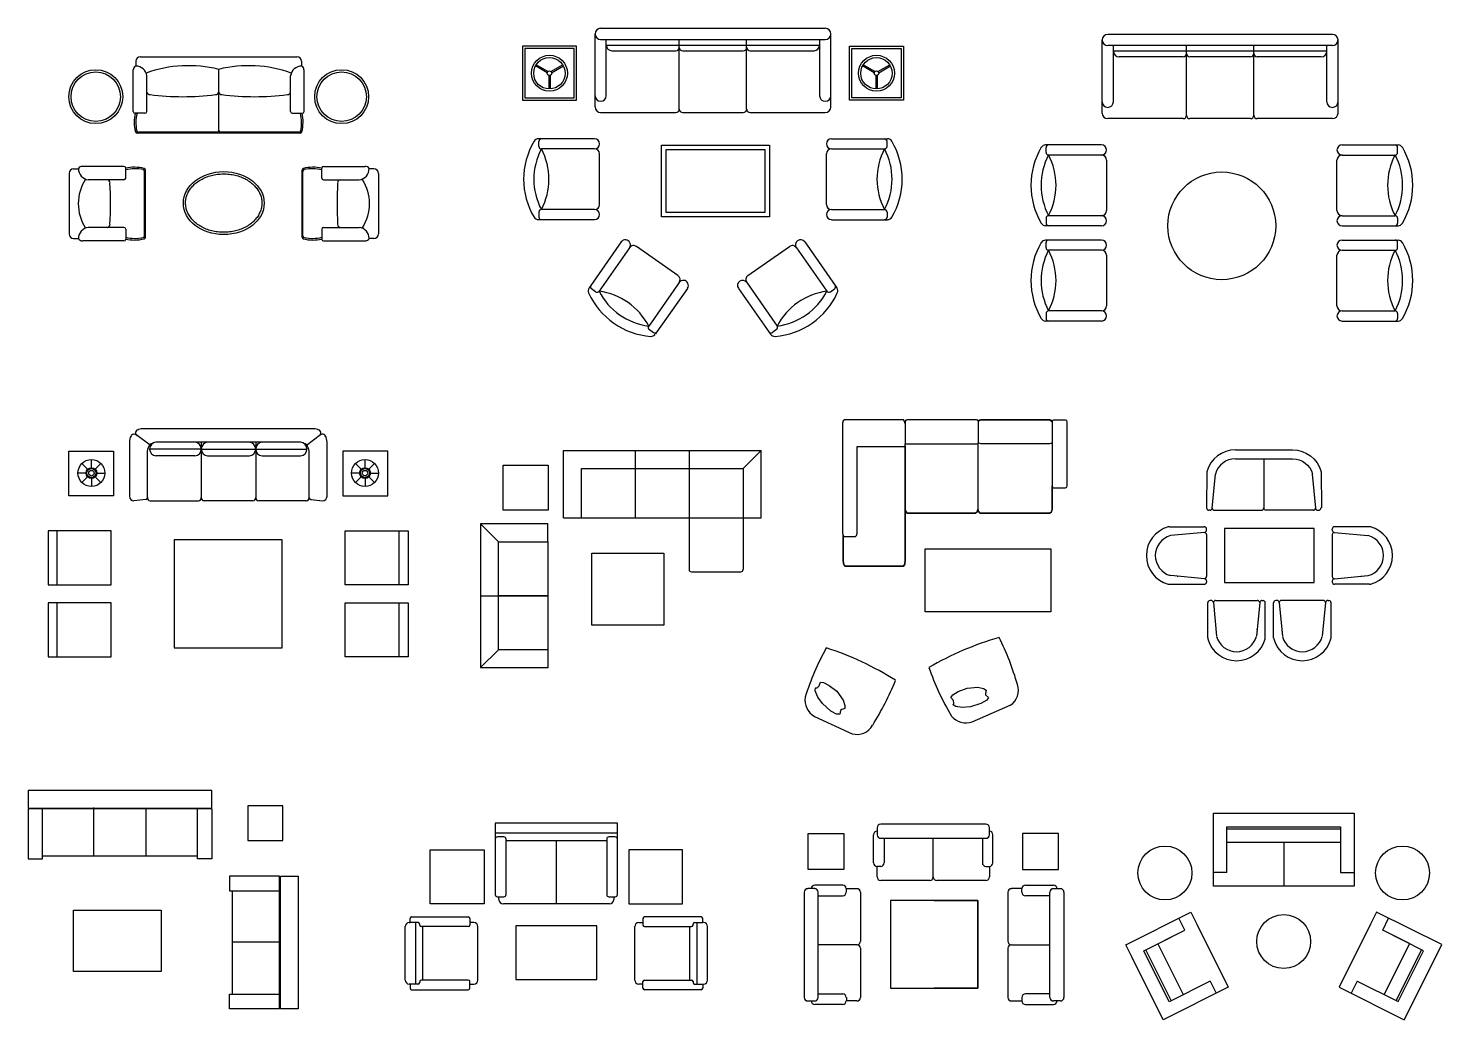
# Model space of a CAD drawing. Header units: inches. Extents: x 1459 to 26163, y -1346 to 19278.
# Drawn here: x 10430 to 26163, y 8246 to 19278 of the extents above; entities that cross this region are included whole.
import ezdxf

# ---------------------------------------------------------------- set-up
doc = ezdxf.new("R2010")
doc.units = ezdxf.units.IN
doc.header["$MEASUREMENT"] = 0
doc.layers.add('freecads.com', color=7, linetype='Continuous')

msp = doc.modelspace()

# ---------------------------------------------------------------- linework, layer by layer
at = {"layer": 'freecads.com'}
for p, q in [((16739, 18528), (16739, 19216)), ((16801, 19278), (19301, 19278)), ((19364, 18528), (19364, 19216)), ((24946, 19210), (22446, 19210)), ((15931, 19078), (15931, 18478)), ((16531, 19078), (15931, 19078)), ((15956, 19053), (15956, 18503)), ((16506, 19053), (15956, 19053)), ((16506, 18503), (16506, 19053)), ((16531, 18478), (16531, 19078)), ((16801, 19153), (19301, 19153)), ((16864, 18528), (16864, 19153)), ((16864, 19091), (19239, 19091)), ((17676, 18378), (17676, 19153)), ((18426, 18378), (18426, 19153)), ((19239, 18528), (19239, 19153)), ((19571, 18478), (19571, 19078)), ((19571, 19078), (20171, 19078)), ((19596, 18503), (19596, 19053)), ((19596, 19053), (20146, 19053)), ((20146, 19053), (20146, 18503)), ((20171, 19078), (20171, 18478)), ((22384, 18460), (22384, 19148)), ((24946, 19085), (22446, 19085)), ((22509, 18460), (22509, 19085)), ((23321, 18310), (23321, 19085)), ((24071, 18310), (24071, 19085)), ((24884, 18460), (24884, 19085)), ((25009, 18460), (25009, 19148)), ((11627, 18912), (11627, 18858)), ((11677, 18962), (13421, 18962)), ((13471, 18912), (13471, 18858)), ((16926, 19028), (17639, 19028)), ((17714, 19028), (18389, 19028)), ((18464, 19028), (19176, 19028)), ((24884, 19023), (22509, 19023)), ((23284, 18960), (22571, 18960)), ((24034, 18960), (23359, 18960)), ((24821, 18960), (24109, 18960)), ((11599, 18785), (11599, 18814)), ((11599, 18352), (11599, 18785)), ((11749, 18352), (11749, 18748)), ((12549, 18821), (12549, 18137)), ((13349, 18352), (13349, 18748)), ((13499, 18785), (13499, 18814)), ((13499, 18352), (13499, 18785)), ((16206, 18783), (16076, 18859)), ((16214, 18796), (16083, 18872)), ((16223, 18754), (16223, 18603)), ((16238, 18754), (16238, 18603)), ((16248, 18796), (16378, 18872)), ((16255, 18783), (16386, 18859)), ((19847, 18783), (19716, 18859)), ((19854, 18796), (19724, 18872)), ((19864, 18754), (19864, 18603)), ((19879, 18754), (19879, 18603)), ((19888, 18796), (20019, 18872)), ((19896, 18783), (20027, 18859)), ((15931, 18478), (16531, 18478)), ((15956, 18503), (16506, 18503)), ((16739, 18403), (16739, 18528)), ((19364, 18403), (19364, 18528)), ((20171, 18478), (19571, 18478)), ((20146, 18503), (19596, 18503)), ((22384, 18335), (22384, 18460)), ((25009, 18335), (25009, 18460)), ((11729, 18332), (11619, 18332)), ((13369, 18332), (13479, 18332)), ((16801, 18341), (17639, 18341)), ((17714, 18341), (18389, 18341)), ((18464, 18341), (19301, 18341)), ((23284, 18273), (22446, 18273)), ((24034, 18273), (23359, 18273)), ((24946, 18273), (24109, 18273)), ((13456, 18112), (11642, 18112)), ((12530, 18122), (11656, 18122)), ((13443, 18122), (12569, 18122)), ((16141, 18048), (16108, 18048)), ((16113, 17964), (16113, 18020)), ((16732, 18048), (16141, 18048)), ((17480, 17179), (17480, 17979)), ((17480, 17979), (18680, 17979)), ((18680, 17979), (18680, 17179)), ((19370, 18048), (19961, 18048)), ((19961, 18048), (19994, 18048)), ((19989, 17964), (19989, 18020)), ((21787, 17981), (21754, 17981)), ((21759, 17896), (21759, 17953)), ((22377, 17981), (21787, 17981)), ((25053, 17981), (25644, 17981)), ((25644, 17981), (25677, 17981)), ((25672, 17896), (25672, 17953)), ((16732, 17936), (16141, 17936)), ((16788, 17317), (16788, 17880)), ((17530, 17229), (17530, 17929)), ((17530, 17929), (18630, 17929)), ((18630, 17929), (18630, 17229)), ((19314, 17317), (19314, 17880)), ((19370, 17936), (19961, 17936)), ((22377, 17868), (21787, 17868)), ((22434, 17249), (22434, 17812)), ((24997, 17249), (24997, 17812)), ((25053, 17868), (25644, 17868)), ((10884, 17664), (10884, 16990)), ((10934, 17714), (10988, 17714)), ((11062, 17742), (11032, 17742)), ((11494, 17742), (11062, 17742)), ((11514, 17612), (11514, 17722)), ((11724, 16969), (11724, 17685)), ((11734, 16955), (11734, 17699)), ((13477, 16955), (13477, 17699)), ((13487, 16969), (13487, 17685)), ((13697, 17612), (13697, 17722)), ((13717, 17742), (14150, 17742)), ((14150, 17742), (14179, 17742)), ((14277, 17714), (14223, 17714)), ((14327, 17664), (14327, 16990)), ((11494, 17592), (11098, 17592)), ((13717, 17592), (14113, 17592)), ((16113, 17233), (16113, 17177)), ((16732, 17261), (16141, 17261)), ((18680, 17179), (17480, 17179)), ((18630, 17229), (17530, 17229)), ((19370, 17261), (19961, 17261)), ((19989, 17233), (19989, 17177)), ((21759, 17165), (21759, 17109)), ((22377, 17193), (21787, 17193)), ((25053, 17193), (25644, 17193)), ((25672, 17165), (25672, 17109)), ((11494, 17062), (11098, 17062)), ((11514, 17042), (11514, 16932)), ((13697, 17042), (13697, 16932)), ((13717, 17062), (14113, 17062)), ((16141, 17148), (16108, 17148)), ((16732, 17148), (16141, 17148)), ((19370, 17148), (19961, 17148)), ((19961, 17148), (19994, 17148)), ((21787, 17081), (21754, 17081)), ((22377, 17081), (21787, 17081)), ((25053, 17081), (25644, 17081)), ((25644, 17081), (25677, 17081)), ((10934, 16940), (10988, 16940)), ((11062, 16912), (11032, 16912)), ((11494, 16912), (11062, 16912)), ((13717, 16912), (14150, 16912)), ((14150, 16912), (14179, 16912)), ((14277, 16940), (14223, 16940)), ((17030, 16901), (16691, 16417)), ((17122, 16836), (16783, 16352)), ((17661, 16527), (17200, 16850)), ((18441, 16527), (18902, 16850)), ((18980, 16836), (19319, 16352)), ((19072, 16901), (19411, 16417)), ((21787, 16921), (21754, 16921)), ((21759, 16836), (21759, 16893)), ((22377, 16921), (21787, 16921)), ((25053, 16921), (25644, 16921)), ((25644, 16921), (25677, 16921)), ((25672, 16836), (25672, 16893)), ((22377, 16808), (21787, 16808)), ((22434, 16189), (22434, 16752)), ((24997, 16189), (24997, 16752)), ((25053, 16808), (25644, 16808)), ((16691, 16417), (16672, 16390)), ((16744, 16345), (16698, 16378)), ((17675, 16449), (17336, 15965)), ((17767, 16384), (17428, 15900)), ((18335, 16384), (18674, 15900)), ((18427, 16449), (18766, 15965)), ((19358, 16345), (19404, 16378)), ((19411, 16417), (19430, 16390)), ((21759, 16105), (21759, 16049)), ((22377, 16133), (21787, 16133)), ((25053, 16133), (25644, 16133)), ((25672, 16105), (25672, 16049)), ((17343, 15926), (17389, 15894)), ((17428, 15900), (17410, 15874)), ((18674, 15900), (18693, 15874)), ((18759, 15926), (18713, 15894)), ((21787, 16021), (21754, 16021)), ((22377, 16021), (21787, 16021)), ((25053, 16021), (25644, 16021)), ((25644, 16021), (25677, 16021)), ((13605, 14821), (11705, 14821)), ((19499, 14909), (19494, 14883)), ((19499, 14909), (19494, 14883)), ((19494, 14883), (19494, 13660)), ((19494, 14883), (19494, 13660)), ((19510, 14920), (19499, 14909)), ((19510, 14919), (19499, 14909)), ((20172, 14920), (19510, 14919)), ((20172, 14920), (19510, 14920)), ((20185, 14897), (20172, 14920)), ((20185, 14897), (20172, 14920)), ((20191, 14875), (20185, 14897)), ((20191, 14886), (20185, 14897)), ((20199, 14916), (20191, 14908)), ((20199, 14916), (20191, 14908)), ((20198, 14915), (20191, 14908)), ((20191, 14908), (20191, 14875)), ((20191, 14908), (20191, 14654)), ((20191, 14908), (20191, 14875)), ((20191, 14875), (20191, 14886)), ((20214, 14920), (20198, 14915)), ((20214, 14920), (20199, 14916)), ((20214, 14920), (20199, 14916)), ((20985, 14920), (20214, 14920)), ((20985, 14920), (20214, 14920)), ((20985, 14920), (20214, 14920)), ((21001, 14916), (20985, 14920)), ((21001, 14915), (20985, 14920)), ((21001, 14915), (20985, 14920)), ((21008, 14908), (21001, 14916)), ((21008, 14908), (21001, 14915)), ((21008, 14908), (21001, 14915)), ((21008, 14908), (21031, 14920)), ((21016, 14916), (21008, 14908)), ((21008, 14667), (21008, 14908)), ((21008, 14667), (21008, 14908)), ((21031, 14920), (21016, 14916)), ((21800, 14920), (21031, 14920)), ((21031, 14920), (21800, 14920)), ((21816, 14916), (21800, 14920)), ((21800, 14920), (21825, 14898)), ((21823, 14908), (21816, 14916)), ((21825, 14898), (21823, 14908)), ((21830, 14913), (21825, 14898)), ((21830, 14913), (21825, 14898)), ((21825, 14898), (21825, 14877)), ((21825, 14898), (21825, 13929)), ((21825, 14877), (21825, 14667)), ((21842, 14919), (21830, 14913)), ((21842, 14919), (21830, 14913)), ((21977, 14919), (21842, 14919)), ((21977, 14919), (21842, 14919)), ((21989, 14913), (21977, 14919)), ((21989, 14913), (21977, 14919)), ((21994, 14898), (21989, 14913)), ((21994, 14898), (21989, 14913)), ((21994, 14187), (21994, 14898)), ((21994, 14187), (21994, 14898)), ((11555, 14671), (11555, 14071)), ((11785, 14641), (11627, 14757)), ((13455, 14671), (11855, 14671)), ((12355, 14671), (12355, 14051)), ((12355, 14671), (12355, 14051)), ((12961, 14671), (12961, 14051)), ((13526, 14641), (13684, 14757)), ((13755, 14071), (13755, 14671)), ((20186, 14624), (20191, 14633)), ((20191, 14654), (20988, 14654)), ((20191, 14633), (20191, 14654)), ((20191, 14654), (20988, 14654)), ((20191, 13929), (20191, 14633)), ((20191, 14633), (20191, 13363)), ((20988, 14654), (21001, 14659)), ((20988, 14654), (21001, 14659)), ((21001, 14659), (20998, 13929)), ((21001, 14659), (21008, 14667)), ((21001, 14659), (21008, 14667)), ((21008, 14667), (21001, 14659)), ((21015, 14660), (21008, 14667)), ((21031, 14655), (21015, 14660)), ((21800, 14655), (21031, 14655)), ((21816, 14659), (21800, 14655)), ((21825, 14667), (21816, 14659)), ((10880, 14574), (11380, 14574)), ((10880, 14074), (10880, 14574)), ((11133, 14379), (11133, 14479)), ((11380, 14574), (11380, 14074)), ((11755, 14571), (11755, 14056)), ((12355, 14596), (11780, 14596)), ((12285, 14521), (11850, 14521)), ((12355, 14596), (12961, 14596)), ((12425, 14521), (12891, 14521)), ((12962, 14596), (13531, 14596)), ((13032, 14521), (13461, 14521)), ((13555, 14051), (13555, 14571)), ((14431, 14574), (13931, 14574)), ((13931, 14574), (13931, 14074)), ((14178, 14379), (14178, 14479)), ((14431, 14074), (14431, 14574)), ((16386, 13831), (16386, 14581)), ((16386, 14581), (18586, 14581)), ((16386, 13831), (16386, 14581)), ((16386, 14581), (18586, 14581)), ((17186, 14581), (17186, 13831)), ((17186, 14581), (17186, 13831)), ((17786, 14581), (17786, 13256)), ((17786, 14581), (17786, 13256)), ((18386, 14381), (18586, 14581)), ((18386, 14381), (18586, 14581)), ((18586, 13831), (18586, 14581)), ((18586, 13831), (18586, 14581)), ((19655, 13660), (19655, 14624)), ((19655, 14624), (20186, 14624)), ((23866, 14586), (24503, 14586)), ((23866, 14486), (24503, 14486)), ((24183, 14486), (24183, 13941)), ((11083, 14329), (10983, 14329)), ((11098, 14364), (11027, 14435)), ((11168, 14364), (11239, 14435)), ((11183, 14329), (11283, 14329)), ((14128, 14329), (14028, 14329)), ((14142, 14364), (14072, 14435)), ((14213, 14364), (14284, 14435)), ((14228, 14329), (14328, 14329)), ((15716, 13916), (15716, 14416)), ((15716, 14416), (16216, 14416)), ((15716, 13916), (15716, 14416)), ((15716, 14416), (16216, 14416)), ((16216, 14416), (16216, 13916)), ((16216, 14416), (16216, 13916)), ((16586, 13831), (16586, 14381)), ((16586, 14381), (18386, 14381)), ((16586, 13831), (16586, 14381)), ((16586, 14381), (18386, 14381)), ((18386, 14381), (18386, 13256)), ((18386, 14381), (18386, 13256)), ((23548, 14343), (23546, 13941)), ((24821, 14343), (24823, 13941)), ((11098, 14294), (11027, 14223)), ((11133, 14279), (11133, 14179)), ((11168, 14294), (11239, 14223)), ((14142, 14294), (14072, 14223)), ((14178, 14279), (14178, 14179)), ((14213, 14294), (14284, 14223)), ((21825, 13929), (21825, 14187)), ((21825, 14187), (21830, 14172)), ((21825, 13929), (21825, 14187)), ((21825, 14187), (21830, 14172)), ((21830, 14172), (21842, 14166)), ((21830, 14172), (21842, 14166)), ((21842, 14166), (21977, 14166)), ((21842, 14166), (21977, 14166)), ((21977, 14166), (21989, 14172)), ((21977, 14166), (21989, 14172)), ((21989, 14172), (21994, 14187)), ((21989, 14172), (21994, 14187)), ((23609, 13939), (23645, 14317)), ((24761, 13939), (24725, 14317)), ((11380, 14074), (10880, 14074)), ((11737, 14035), (11605, 14021)), ((11785, 14021), (12326, 14021)), ((12926, 14021), (12385, 14021)), ((13520, 14021), (12996, 14021)), ((13574, 14035), (13705, 14021)), ((13582, 14035), (13705, 14021)), ((13931, 14074), (14431, 14074)), ((16216, 13916), (15716, 13916)), ((16216, 13916), (15716, 13916)), ((20194, 13371), (20191, 13929)), ((20191, 13929), (20198, 13899)), ((20198, 13901), (20191, 13929)), ((20191, 13363), (20191, 13929)), ((20191, 13929), (20198, 13901)), ((20214, 13884), (20198, 13901)), ((20198, 13901), (20214, 13884)), ((20198, 13899), (20214, 13884)), ((20214, 13884), (20975, 13884)), ((20975, 13884), (20214, 13884)), ((20214, 13884), (20975, 13884)), ((20975, 13884), (20991, 13899)), ((20991, 13899), (20975, 13884)), ((20975, 13884), (20991, 13899)), ((20991, 13899), (20998, 13929)), ((20998, 13929), (20991, 13899)), ((20991, 13899), (20998, 13929)), ((20998, 13929), (21005, 13901)), ((20998, 13929), (21005, 13899)), ((21005, 13899), (20998, 13929)), ((21005, 13901), (21021, 13884)), ((21005, 13899), (21021, 13884)), ((21021, 13884), (21005, 13899)), ((21021, 13884), (21802, 13884)), ((21021, 13884), (21802, 13884)), ((21802, 13884), (21021, 13884)), ((21802, 13884), (21818, 13899)), ((21802, 13884), (21818, 13899)), ((21818, 13899), (21802, 13884)), ((21818, 13899), (21825, 13929)), ((21818, 13899), (21825, 13929)), ((21825, 13929), (21818, 13899)), ((23584, 13916), (23571, 13916)), ((23633, 13916), (24158, 13916)), ((24736, 13916), (24208, 13916)), ((24782, 13916), (24794, 13916)), ((15463, 13763), (15463, 12165)), ((16213, 13763), (15463, 13763)), ((15663, 13563), (15463, 13763)), ((15463, 13763), (15463, 12165)), ((16213, 13763), (15463, 13763)), ((15663, 13563), (15463, 13763)), ((16213, 13563), (16213, 13763)), ((16213, 13563), (16213, 13763)), ((16386, 13831), (18586, 13831)), ((16386, 13831), (18586, 13831)), ((23132, 13731), (23520, 13731)), ((23545, 13694), (23545, 13706)), ((24745, 13711), (23745, 13711)), ((23745, 13711), (23745, 13111)), ((24745, 13111), (24745, 13711)), ((24945, 13694), (24945, 13706)), ((25359, 13731), (24970, 13731)), ((11352, 13685), (10652, 13685)), ((10652, 13685), (10652, 13085)), ((10752, 13085), (10752, 13685)), ((11352, 13085), (11352, 13685)), ((13255, 13585), (12055, 13585)), ((12055, 13585), (12055, 12385)), ((13255, 12385), (13255, 13585)), ((13959, 13085), (13959, 13685)), ((13959, 13685), (14659, 13685)), ((14559, 13085), (14559, 13685)), ((14659, 13685), (14659, 13085)), ((15663, 12963), (15663, 13563)), ((15663, 13563), (16213, 13563)), ((15663, 12963), (15663, 13563)), ((15663, 13563), (16213, 13563)), ((16213, 13563), (16213, 12963)), ((16213, 13563), (16213, 12963)), ((19494, 13660), (19499, 13634)), ((19494, 13660), (19499, 13634)), ((19499, 13634), (19499, 13363)), ((19499, 13634), (19510, 13624)), ((19499, 13363), (19499, 13634)), ((19499, 13634), (19499, 13355)), ((19510, 13624), (19639, 13624)), ((19639, 13624), (19650, 13634)), ((19650, 13634), (19655, 13660)), ((23523, 13669), (23149, 13633)), ((23545, 13644), (23545, 13178)), ((24945, 13644), (24945, 13178)), ((24968, 13669), (25341, 13633)), ((16704, 12638), (16704, 13438)), ((16704, 13438), (17504, 13438)), ((16704, 12638), (16704, 13438)), ((16704, 13438), (17504, 13438)), ((17504, 13438), (17504, 12638)), ((17504, 13438), (17504, 12638)), ((20413, 12785), (20413, 13485)), ((20413, 13485), (21813, 13485)), ((21813, 13485), (21813, 12785)), ((17811, 13231), (18361, 13231)), ((17811, 13231), (18361, 13231)), ((19499, 13363), (19505, 13315)), ((19504, 13319), (19499, 13363)), ((19499, 13355), (19504, 13319)), ((19518, 13292), (19504, 13319)), ((19504, 13319), (19518, 13292)), ((19505, 13315), (19518, 13292)), ((19518, 13292), (20172, 13292)), ((20172, 13292), (19518, 13292)), ((19518, 13292), (20172, 13292)), ((20172, 13292), (20185, 13315)), ((20185, 13315), (20172, 13292)), ((20172, 13292), (20185, 13315)), ((20185, 13315), (20194, 13371)), ((20191, 13363), (20185, 13315)), ((20185, 13315), (20191, 13363)), ((10652, 13085), (11352, 13085)), ((14659, 13085), (13959, 13085)), ((23132, 13091), (23520, 13091)), ((23523, 13153), (23149, 13189)), ((23217, 13182), (23149, 13189)), ((23545, 13128), (23545, 13116)), ((23745, 13111), (24745, 13111)), ((24945, 13128), (24945, 13116)), ((24968, 13153), (25341, 13189)), ((25359, 13091), (24970, 13091)), ((25273, 13182), (25341, 13189)), ((15463, 12963), (15663, 12963)), ((15463, 12963), (15663, 12963)), ((15663, 12363), (15663, 12963)), ((15663, 12963), (16213, 12963)), ((16213, 12963), (15663, 12963)), ((15663, 12363), (15663, 12963)), ((15663, 12963), (16213, 12963)), ((16213, 12963), (15663, 12963)), ((16213, 12963), (16213, 12363)), ((16213, 12963), (16213, 12363)), ((23596, 12911), (23584, 12911)), ((23646, 12911), (24112, 12911)), ((24162, 12911), (24174, 12911)), ((24329, 12911), (24316, 12911)), ((24844, 12911), (24378, 12911)), ((24894, 12911), (24906, 12911)), ((11352, 12885), (10652, 12885)), ((10652, 12885), (10652, 12285)), ((10752, 12285), (10752, 12885)), ((11352, 12285), (11352, 12885)), ((13959, 12285), (13959, 12885)), ((13959, 12885), (14659, 12885)), ((14559, 12285), (14559, 12885)), ((14659, 12885), (14659, 12285)), ((21813, 12785), (20413, 12785)), ((23559, 12497), (23559, 12886)), ((23621, 12888), (23657, 12515)), ((24137, 12888), (24101, 12515)), ((24199, 12497), (24199, 12886)), ((24291, 12497), (24291, 12886)), ((24354, 12888), (24389, 12515)), ((24869, 12888), (24834, 12515)), ((24931, 12497), (24931, 12886)), ((17504, 12638), (16704, 12638)), ((17504, 12638), (16704, 12638)), ((24108, 12583), (24101, 12515)), ((24383, 12583), (24389, 12515)), ((10652, 12285), (11352, 12285)), ((12055, 12385), (13255, 12385)), ((14659, 12285), (13959, 12285)), ((15663, 12363), (15463, 12165)), ((15663, 12363), (15463, 12165)), ((16213, 12363), (15663, 12363)), ((16213, 12363), (15663, 12363)), ((16213, 12363), (16213, 12163)), ((16213, 12363), (16213, 12163)), ((16213, 12163), (15463, 12163)), ((16213, 12163), (15463, 12163)), ((19212, 11941), (19232, 11961)), ((19232, 11961), (19247, 12002)), ((19247, 12002), (19281, 12000)), ((19281, 12000), (19344, 11967)), ((19344, 11967), (19430, 11902)), ((19189, 11904), (19191, 11938)), ((19218, 11837), (19189, 11904)), ((19191, 11938), (19212, 11941)), ((19269, 11764), (19218, 11837)), ((19430, 11902), (19500, 11803)), ((19500, 11803), (19520, 11742)), ((20700, 11831), (20720, 11860)), ((20728, 11797), (20700, 11831)), ((20720, 11860), (20780, 11897)), ((20780, 11897), (20880, 11937)), ((20880, 11937), (21001, 11946)), ((21001, 11946), (21063, 11932)), ((21098, 11802), (21034, 11765)), ((21063, 11932), (21092, 11913)), ((21092, 11913), (21083, 11878)), ((21083, 11878), (21086, 11861)), ((21086, 11861), (21117, 11832)), ((21117, 11832), (21098, 11802)), ((19362, 11681), (19269, 11764)), ((19426, 11645), (19362, 11681)), ((19462, 11645), (19426, 11645)), ((19471, 11687), (19462, 11645)), ((19484, 11698), (19471, 11687)), ((19518, 11708), (19484, 11698)), ((19520, 11742), (19518, 11708)), ((20726, 11751), (20734, 11770)), ((20754, 11731), (20726, 11751)), ((20734, 11770), (20728, 11797)), ((20826, 11721), (20754, 11731)), ((20916, 11728), (20826, 11721)), ((21034, 11765), (20916, 11728)), ((20937, 11561), (21360, 11745)), ((19182, 11621), (19602, 11429)), ((12472, 10795), (10430, 10795)), ((10430, 10795), (10430, 10600)), ((12472, 10600), (12472, 10795)), ((10430, 10600), (12472, 10600)), ((12472, 10592), (10430, 10592)), ((10430, 10592), (10430, 10037)), ((10590, 10037), (10590, 10592)), ((11159, 10071), (11159, 10606)), ((11742, 10071), (11742, 10592)), ((12312, 10037), (12312, 10592)), ((12472, 10592), (12472, 10037)), ((13262, 10628), (12873, 10628)), ((12873, 10628), (12873, 10240)), ((13262, 10240), (13262, 10628)), ((23621, 10544), (24404, 10544)), ((23621, 9734), (23621, 10544)), ((24404, 10544), (25188, 10544)), ((25188, 10544), (25188, 9734)), ((16988, 10435), (15628, 10435)), ((15628, 10435), (15628, 9640)), ((16988, 9640), (16988, 10435)), ((21089, 10421), (19918, 10421)), ((23771, 10394), (24404, 10394)), ((23771, 9884), (23771, 10394)), ((24404, 10394), (25038, 10394)), ((25038, 10394), (25038, 9884)), ((12873, 10240), (13262, 10240)), ((15628, 10325), (16988, 10325)), ((15723, 10280), (15653, 10280)), ((15747, 10240), (16869, 10240)), ((15748, 9640), (15748, 10255)), ((16310, 9535), (16310, 10240)), ((16310, 9539), (16310, 10240)), ((16868, 10255), (16868, 9640)), ((16963, 10280), (16893, 10280)), ((19109, 9918), (19109, 10318)), ((19109, 10318), (19509, 10318)), ((19509, 10318), (19509, 9918)), ((19839, 9992), (19839, 10304)), ((19878, 10382), (19878, 10304)), ((19918, 10265), (21089, 10265)), ((19957, 10265), (19957, 9992)), ((20503, 9835), (20503, 10265)), ((21050, 10265), (21050, 9992)), ((21128, 10304), (21128, 10382)), ((21167, 9992), (21167, 10304)), ((21497, 10318), (21497, 9918)), ((21897, 10318), (21497, 10318)), ((21897, 9918), (21897, 10318)), ((23771, 10369), (24404, 10369)), ((24404, 10369), (25038, 10369)), ((10590, 10071), (12312, 10071)), ((14903, 10135), (15503, 10135)), ((14903, 9535), (14903, 10135)), ((15503, 10135), (15503, 9535)), ((17713, 10135), (17113, 10135)), ((17113, 10135), (17113, 9535)), ((17713, 9535), (17713, 10135)), ((24404, 10219), (23771, 10219)), ((24404, 10219), (24404, 9734)), ((24404, 10219), (24404, 9734)), ((25038, 10219), (24404, 10219)), ((10430, 10037), (10590, 10037)), ((12472, 10037), (12312, 10037)), ((19509, 9918), (19109, 9918)), ((19918, 9953), (19878, 9953)), ((19878, 9835), (19878, 9953)), ((21089, 9953), (21128, 9953)), ((21128, 9953), (21128, 9835)), ((21497, 9918), (21897, 9918)), ((13225, 9842), (12670, 9842)), ((12670, 9842), (12670, 9682)), ((13225, 8369), (13225, 9842)), ((13239, 8369), (13239, 9842)), ((13239, 9842), (13434, 9842)), ((13434, 9842), (13434, 8369)), ((20464, 9796), (19918, 9796)), ((21089, 9796), (20542, 9796)), ((23771, 9884), (23621, 9884)), ((25038, 9884), (25188, 9884)), ((12670, 9682), (13225, 9682)), ((12704, 8529), (12704, 9682)), ((15653, 9615), (15668, 9615)), ((15668, 9585), (15668, 9615)), ((15668, 9615), (15723, 9615)), ((16893, 9615), (16948, 9615)), ((16948, 9615), (16963, 9615)), ((16948, 9615), (16948, 9585)), ((19067, 9665), (19067, 8494)), ((19184, 9705), (19106, 9705)), ((19496, 9744), (19184, 9744)), ((19224, 8494), (19224, 9665)), ((19224, 9626), (19496, 9626)), ((19536, 9665), (19536, 9705)), ((19536, 9705), (19653, 9705)), ((19692, 9665), (19692, 9119)), ((21334, 9665), (21334, 9119)), ((21490, 9705), (21373, 9705)), ((21490, 9665), (21490, 9705)), ((21529, 9744), (21841, 9744)), ((21802, 9626), (21529, 9626)), ((21802, 8494), (21802, 9665)), ((21841, 9705), (21919, 9705)), ((21958, 9665), (21958, 8494)), ((24404, 9734), (23621, 9734)), ((25188, 9734), (24404, 9734)), ((10935, 9465), (11908, 9465)), ((10935, 8784), (10935, 9465)), ((11908, 9465), (11908, 8784)), ((15503, 9535), (14903, 9535)), ((16898, 9535), (15718, 9535)), ((17113, 9535), (17713, 9535)), ((20513, 9571), (20026, 9571)), ((21000, 9571), (20026, 9571)), ((20026, 9571), (20026, 8596)), ((20513, 9571), (21000, 9571)), ((21000, 9571), (21000, 8596)), ((21000, 8596), (21000, 9571)), ((22646, 9081), (23371, 9443)), ((23371, 9443), (23438, 9309)), ((25438, 9443), (25371, 9309)), ((26163, 9082), (25438, 9443)), ((14670, 9327), (14679, 9327)), ((14679, 9327), (14679, 9372)), ((14769, 9327), (14679, 9327)), ((14697, 9390), (15327, 9390)), ((14742, 8643), (14742, 9327)), ((14787, 9300), (14787, 9309)), ((15345, 9372), (15345, 9327)), ((15345, 9327), (15345, 9300)), ((15390, 9327), (15345, 9327)), ((16758, 9292), (15858, 9292)), ((15858, 9292), (15858, 8692)), ((16758, 8692), (16758, 9292)), ((17226, 9327), (17271, 9327)), ((17271, 9372), (17271, 9327)), ((17271, 9327), (17271, 9300)), ((17919, 9390), (17289, 9390)), ((17829, 9300), (17829, 9309)), ((17847, 9327), (17937, 9327)), ((17874, 8643), (17874, 9327)), ((17937, 9327), (17937, 9372)), ((17946, 9327), (17937, 9327)), ((23303, 9242), (23236, 9376)), ((23438, 9309), (23787, 8608)), ((25371, 9309), (25022, 8608)), ((25506, 9242), (25572, 9376)), ((14625, 9102), (14625, 9282)), ((15327, 9282), (14805, 9282)), ((14822, 8688), (14822, 9282)), ((15435, 9102), (15435, 9282)), ((17181, 9102), (17181, 9282)), ((17289, 9282), (17811, 9282)), ((17794, 8688), (17794, 9282)), ((17991, 9102), (17991, 9282)), ((22847, 9014), (23303, 9242)), ((23004, 9092), (23303, 9242)), ((23004, 9092), (23303, 9242)), ((25805, 9093), (25506, 9242)), ((25805, 9093), (25506, 9242)), ((25962, 9014), (25506, 9242)), ((12704, 9112), (13225, 9112)), ((14625, 8688), (14625, 9102)), ((15435, 8688), (15435, 9102)), ((17181, 8688), (17181, 9102)), ((17991, 8688), (17991, 9102)), ((19653, 9080), (19224, 9080)), ((19692, 9041), (19692, 8494)), ((21334, 9041), (21334, 8494)), ((21373, 9080), (21802, 9080)), ((22713, 8947), (22646, 9081)), ((23130, 8447), (22847, 9014)), ((23152, 8459), (22869, 9025)), ((23004, 9092), (23286, 8526)), ((25805, 9093), (25523, 8526)), ((25657, 8459), (25940, 9026)), ((25679, 8448), (25962, 9014)), ((26096, 8947), (26163, 9082)), ((23063, 8246), (22713, 8947)), ((25746, 8246), (26096, 8947)), ((11908, 8784), (10935, 8784)), ((14787, 8670), (14787, 8661)), ((15327, 8688), (14805, 8688)), ((15345, 8643), (15345, 8670)), ((15858, 8692), (16758, 8692)), ((17271, 8643), (17271, 8670)), ((17289, 8688), (17811, 8688)), ((17829, 8670), (17829, 8661)), ((23586, 8675), (23130, 8447)), ((23586, 8675), (23653, 8541)), ((25223, 8675), (25156, 8541)), ((25223, 8675), (25679, 8448)), ((12670, 8369), (12670, 8529)), ((12670, 8529), (13225, 8529)), ((14679, 8643), (14670, 8643)), ((14679, 8643), (14679, 8598)), ((14769, 8643), (14679, 8643)), ((14697, 8580), (15327, 8580)), ((15345, 8598), (15345, 8643)), ((15345, 8643), (15390, 8643)), ((17271, 8643), (17226, 8643)), ((17271, 8598), (17271, 8643)), ((17919, 8580), (17289, 8580)), ((17847, 8643), (17937, 8643)), ((17937, 8643), (17937, 8598)), ((17937, 8643), (17946, 8643)), ((19224, 8533), (19496, 8533)), ((20026, 8596), (20513, 8596)), ((20026, 8596), (21000, 8596)), ((21000, 8596), (20513, 8596)), ((21802, 8533), (21529, 8533)), ((23787, 8608), (23063, 8246)), ((25022, 8608), (25746, 8246)), ((13225, 8369), (12670, 8369)), ((13434, 8369), (13239, 8369)), ((19106, 8455), (19184, 8455)), ((19496, 8416), (19184, 8416)), ((19536, 8494), (19536, 8455)), ((19653, 8455), (19536, 8455)), ((21373, 8455), (21490, 8455)), ((21490, 8494), (21490, 8455)), ((21529, 8416), (21841, 8416)), ((21919, 8455), (21841, 8455))]:
    msp.add_line(p, q, dxfattribs=at)
for centre, radius in [((16231, 18778), 200), ((16231, 18778), 175), ((19871, 18778), 200), ((19871, 18778), 175), ((11181, 18517), 300), ((11181, 18517), 275), ((13918, 18517), 300), ((13918, 18517), 275), ((16231, 18778), 25), ((19871, 18778), 25), ((23715, 17080), 600), ((11133, 14329), 150), ((14178, 14329), 150), ((11133, 14329), 60), ((11133, 14329), 50), ((11133, 14329), 30), ((14178, 14329), 60), ((14178, 14329), 50), ((14178, 14329), 30), ((23082, 9879), 300), ((25727, 9879), 300), ((24404, 9116), 300)]:
    msp.add_circle(centre, radius, dxfattribs=at)
for centre, radius, start, end in [((16801, 19216), 62.5, 90, 270), ((19301, 19216), 62.5, 270, 90), ((22446, 19148), 62.5, 90, 270), ((24946, 19148), 62.5, 270, 90), ((16926, 19091), 62.5, 180, 270), ((17639, 19066), 37.5, 270, 0), ((17714, 19066), 37.5, 180, 270), ((18389, 19066), 37.5, 270, 0), ((18464, 19066), 37.5, 180, 270), ((19176, 19091), 62.5, 270, 0), ((11677, 18912), 50, 90, 180), ((13421, 18912), 50, 0, 90), ((22571, 19023), 62.5, 180, 270), ((23284, 18998), 37.5, 270, 0), ((23359, 18998), 37.5, 180, 270), ((24034, 18998), 37.5, 270, 0), ((24109, 18998), 37.5, 180, 270), ((24821, 19023), 62.5, 270, 0), ((11651, 18814), 51.9, 121.3732, 179.2301), ((11628, 18735), 122, 5.8979, 91.7089), ((12214, 17469), 1393, 76.0785, 109.8222), ((12884, 17469), 1393, 70.1778, 103.9215), ((13471, 18735), 122, 88.2911, 174.1021), ((13447, 18814), 51.9, 0.7699, 58.6268), ((11787, 18579), 38.6, 196.1426, 267.0739), ((12512, 18579), 38.6, 272.9261, 343.8574), ((12586, 18579), 38.6, 196.1426, 267.0739), ((13312, 18579), 38.6, 272.9261, 343.8574), ((12149, 21345), 2828, 262.5907, 277.4093), ((12949, 21345), 2828, 262.5907, 277.4093), ((16801, 18528), 62.5, 180, 0), ((19301, 18528), 62.5, 180, 0), ((22446, 18460), 62.5, 180, 0), ((24946, 18460), 62.5, 180, 0), ((11619, 18352), 20, 180, 270), ((12046, 18237), 437, 167.4486, 194.5711), ((12044, 18227), 417, 165.4983, 192.4969), ((11729, 18352), 20, 270, 0), ((13369, 18352), 20, 180, 270), ((13055, 18227), 417, 347.5031, 14.5017), ((13052, 18237), 437, 345.4289, 12.5514), ((13479, 18352), 20, 270, 0), ((16801, 18403), 62.5, 180, 270), ((17639, 18378), 37.5, 270, 0), ((17714, 18378), 37.5, 180, 270), ((18389, 18378), 37.5, 270, 0), ((18464, 18378), 37.5, 180, 270), ((19301, 18403), 62.5, 270, 0), ((22446, 18335), 62.5, 180, 270), ((23284, 18310), 37.5, 270, 0), ((23359, 18310), 37.5, 180, 270), ((24034, 18310), 37.5, 270, 0), ((24109, 18310), 37.5, 180, 270), ((24946, 18335), 62.5, 270, 0), ((11642, 18132), 20, 194.5711, 270), ((11656, 18142), 20, 193.8319, 270), ((12530, 18142), 20, 270, 346.1681), ((12569, 18142), 20, 193.8319, 270), ((13443, 18142), 20, 270, 346.1681), ((13456, 18132), 20, 270, 345.4289), ((16774, 17598), 830, 149.3967, 210.6033), ((16108, 17992), 56.3, 90, 149.3967), ((16141, 18020), 28.1, 90, 180), ((16141, 17964), 28.1, 180, 270), ((16732, 17992), 56.3, 270, 90), ((19370, 17992), 56.3, 90, 270), ((19961, 18020), 28.1, 0, 90), ((19961, 17964), 28.1, 270, 0), ((19994, 17992), 56.3, 30.6033, 90), ((19328, 17598), 830, 329.3967, 30.6033), ((22420, 17531), 830, 149.3967, 210.6033), ((21754, 17924), 56.3, 90, 149.3967), ((21787, 17953), 28.1, 90, 180), ((22377, 17924), 56.3, 270, 90), ((25053, 17924), 56.3, 90, 270), ((25644, 17953), 28.1, 0, 90), ((25677, 17924), 56.3, 30.6033, 90), ((25011, 17531), 830, 329.3967, 30.6033), ((16774, 17598), 717, 151.9275, 208.0725), ((15504, 17598), 721, 332.1042, 27.8958), ((16732, 17880), 56.3, 0, 90), ((19370, 17880), 56.3, 90, 180), ((20598, 17598), 721, 152.1042, 207.8958), ((19328, 17598), 717, 331.9275, 28.0725), ((22420, 17531), 717, 151.9275, 208.0725), ((21787, 17896), 28.1, 180, 270), ((21149, 17531), 721, 332.1042, 27.8958), ((22377, 17812), 56.3, 0, 90), ((25053, 17812), 56.3, 90, 180), ((26281, 17531), 721, 152.1042, 207.8958), ((25644, 17896), 28.1, 270, 0), ((25011, 17531), 717, 331.9275, 28.0725), ((10934, 17664), 50, 90, 180), ((11033, 17690), 51.9, 90.7699, 148.6268), ((11111, 17714), 122, 178.2911, 264.1021), ((11494, 17722), 20, 0, 90), ((11609, 17295), 437, 75.4289, 102.5514), ((11619, 17298), 417, 77.5031, 104.5017), ((11704, 17685), 20, 0, 76.1681), ((11714, 17699), 20, 0, 75.4289), ((13497, 17699), 20, 104.5711, 180), ((13507, 17685), 20, 103.8319, 180), ((13602, 17295), 437, 77.4486, 104.5711), ((13593, 17298), 417, 75.4983, 102.4969), ((13717, 17722), 20, 90, 180), ((14101, 17714), 122, 275.8979, 1.7089), ((14179, 17690), 51.9, 31.3732, 89.2301), ((14277, 17664), 50, 0, 90), ((11301, 17555), 38.6, 2.9261, 73.8574), ((6872, 17327), 4473, 357.0579, 2.9421), ((11494, 17612), 20, 270, 0), ((13717, 17612), 20, 180, 270), ((18340, 17327), 4473, 177.0579, 182.9421), ((13911, 17555), 38.6, 106.1426, 177.0739), ((16732, 17317), 56.3, 270, 0), ((19370, 17317), 56.3, 180, 270), ((16108, 17205), 56.3, 210.6033, 270), ((16141, 17233), 28.1, 90, 180), ((16141, 17177), 28.1, 180, 270), ((16732, 17205), 56.3, 270, 90), ((19370, 17205), 56.3, 90, 270), ((19961, 17233), 28.1, 0, 90), ((19961, 17177), 28.1, 270, 0), ((19994, 17205), 56.3, 270, 329.3967), ((21787, 17165), 28.1, 90, 180), ((22377, 17249), 56.3, 270, 0), ((22377, 17137), 56.3, 270, 90), ((25053, 17249), 56.3, 180, 270), ((25053, 17137), 56.3, 90, 270), ((25644, 17165), 28.1, 0, 90), ((11111, 16941), 122, 95.8979, 181.7089), ((11301, 17099), 38.6, 286.1426, 357.0739), ((11494, 17042), 20, 0, 90), ((13717, 17042), 20, 90, 180), ((13911, 17099), 38.6, 182.9261, 253.8574), ((14101, 16941), 122, 358.2911, 84.1021), ((21754, 17137), 56.3, 210.6033, 270), ((21787, 17109), 28.1, 180, 270), ((25644, 17109), 28.1, 270, 0), ((25677, 17137), 56.3, 270, 329.3967), ((10934, 16990), 50, 180, 270), ((11033, 16964), 51.9, 211.3732, 269.2301), ((11494, 16932), 20, 270, 0), ((11619, 17357), 417, 255.4983, 282.4969), ((11609, 17359), 437, 257.4486, 284.5711), ((11704, 16969), 20, 283.8319, 0), ((11714, 16955), 20, 284.5711, 0), ((13497, 16955), 20, 180, 255.4289), ((13507, 16969), 20, 180, 256.1681), ((13602, 17359), 437, 255.4289, 282.5514), ((13593, 17357), 417, 257.5031, 284.5017), ((13717, 16932), 20, 180, 270), ((14179, 16964), 51.9, 270.7699, 328.6268), ((14277, 16990), 50, 270, 0), ((17076, 16868), 56.3, 325, 145), ((17168, 16804), 56.3, 55, 145), ((18934, 16804), 56.3, 35, 125), ((19026, 16868), 56.3, 35, 215), ((22420, 16471), 830, 149.3967, 210.6033), ((21754, 16864), 56.3, 90, 149.3967), ((21787, 16893), 28.1, 90, 180), ((21787, 16836), 28.1, 180, 270), ((22377, 16864), 56.3, 270, 90), ((25053, 16864), 56.3, 90, 270), ((25644, 16893), 28.1, 0, 90), ((25644, 16836), 28.1, 270, 0), ((25677, 16864), 56.3, 30.6033, 90), ((25011, 16471), 830, 329.3967, 30.6033), ((22420, 16471), 717, 151.9275, 208.0725), ((21149, 16471), 721, 332.1042, 27.8958), ((22377, 16752), 56.3, 0, 90), ((25053, 16752), 56.3, 90, 180), ((26281, 16471), 721, 152.1042, 207.8958), ((25011, 16471), 717, 331.9275, 28.0725), ((17629, 16481), 56.3, 325, 55), ((18473, 16481), 56.3, 125, 215), ((16718, 16357), 56.3, 145, 204.3967), ((16714, 16401), 28.1, 145, 235), ((17721, 16417), 56.3, 325, 145), ((18381, 16417), 56.3, 35, 215), ((19388, 16401), 28.1, 305, 35), ((19384, 16357), 56.3, 335.6033, 35), ((17423, 16677), 830, 204.3967, 265.6033), ((16760, 16368), 28.1, 235, 325), ((16694, 15636), 721, 27.1042, 82.8958), ((17423, 16677), 717, 206.9275, 263.0725), ((18679, 16677), 830, 274.3967, 335.6033), ((19408, 15636), 721, 97.1042, 152.8958), ((18679, 16677), 717, 276.9275, 333.0725), ((19342, 16368), 28.1, 215, 305), ((21754, 16077), 56.3, 210.6033, 270), ((21787, 16105), 28.1, 90, 180), ((21787, 16049), 28.1, 180, 270), ((22377, 16189), 56.3, 270, 0), ((22377, 16077), 56.3, 270, 90), ((25053, 16189), 56.3, 180, 270), ((25053, 16077), 56.3, 90, 270), ((25644, 16105), 28.1, 0, 90), ((25644, 16049), 28.1, 270, 0), ((25677, 16077), 56.3, 270, 329.3967), ((17359, 15949), 28.1, 145, 235), ((17405, 15917), 28.1, 235, 325), ((18697, 15917), 28.1, 215, 305), ((18743, 15949), 28.1, 305, 35), ((17363, 15906), 56.3, 265.6033, 325), ((18739, 15906), 56.3, 215, 274.3967), ((11660, 14776), 35.6, 102.213, 236.1098), ((11660, 14776), 35.6, 102.213, 236.1098), ((11660, 14776), 35.6, 102.213, 236.1098), ((11705, 14671), 150, 90, 115.6936), ((13605, 14671), 150, 64.3064, 90), ((13650, 14776), 35.6, 303.8902, 77.787), ((13650, 14776), 35.6, 303.8902, 77.787), ((13650, 14776), 35.6, 303.8902, 77.787), ((11705, 14671), 150, 151.3476, 180), ((11608, 14720), 41.5, 43.9801, 160.2974), ((11855, 14571), 100, 90, 180), ((11855, 14596), 75.2, 93.9499, 266.0501), ((12280, 14596), 75.2, 273.9499, 86.0501), ((12431, 14596), 75.2, 93.9499, 266.0501), ((12886, 14596), 75.2, 273.9499, 86.0501), ((13037, 14596), 75.2, 93.9499, 266.0501), ((13455, 14571), 100, 0, 90), ((13456, 14596), 75.2, 273.9499, 86.0501), ((13702, 14720), 41.5, 19.7026, 136.0199), ((13605, 14671), 150, 0, 28.6524), ((23866, 14257), 330, 90, 164.7909), ((23866, 14257), 230, 90, 164.7909), ((11605, 14071), 50, 180, 270), ((11730, 14060), 25.6, 284.8629, 350.2174), ((11788, 14053), 32.6, 175.342, 265.0169), ((12323, 14053), 32.6, 265.0169, 4.658), ((12388, 14053), 32.6, 175.342, 274.9831), ((12929, 14053), 32.6, 265.0169, 4.658), ((12994, 14053), 32.6, 175.342, 274.9831), ((13523, 14053), 32.6, 265.0169, 355.342), ((13523, 14053), 32.6, 274.9831, 4.658), ((13581, 14060), 25.6, 189.7826, 272.036), ((13581, 14060), 25.6, 189.7826, 255.1371), ((13705, 14071), 50, 270, 0), ((13705, 14071), 50, 270, 0), ((23571, 13941), 25, 180, 270), ((23584, 13941), 25, 270, 354.5597), ((23633, 13941), 25, 185.4403, 270), ((24158, 13941), 25, 270, 0), ((24732, 13941), 25, 270, 354.5597), ((24782, 13941), 25, 185.4403, 270), ((24794, 13941), 25, 270, 0), ((23205, 13411), 330, 105.2091, 254.7909), ((23132, 13681), 50, 90, 105.2091), ((23520, 13706), 25, 0, 90), ((23520, 13694), 25, 275.4403, 0), ((24970, 13706), 25, 90, 180), ((24970, 13694), 25, 180, 264.5597), ((25359, 13681), 50, 74.7909, 90), ((25285, 13411), 330, 285.2091, 74.7909), ((23205, 13411), 230, 105.2091, 254.7909), ((23520, 13644), 25, 0, 84.5597), ((24970, 13644), 25, 95.4403, 180), ((25285, 13411), 230, 285.2091, 74.7909), ((17811, 13256), 25, 180, 270), ((17811, 13256), 25, 180, 270), ((18361, 13256), 25, 270, 0), ((18361, 13256), 25, 270, 0), ((23132, 13141), 50, 254.7909, 270), ((23132, 13141), 50, 254.7909, 270), ((23222, 13232), 50, 264.5597, 275.4283), ((23520, 13116), 25, 270, 0), ((23520, 13178), 25, 275.4403, 0), ((23520, 13128), 25, 0, 84.5597), ((24970, 13178), 25, 180, 264.5597), ((24970, 13128), 25, 95.4403, 180), ((24970, 13116), 25, 180, 270), ((25268, 13232), 50, 264.5717, 275.4403), ((25359, 13141), 50, 270, 285.2091), ((25359, 13141), 50, 270, 285.2091), ((23584, 12886), 25, 90, 180), ((23596, 12886), 25, 5.4403, 90), ((23646, 12886), 25, 90, 174.5597), ((24112, 12886), 25, 5.4403, 90), ((24162, 12886), 25, 90, 174.5597), ((24174, 12886), 25, 0, 90), ((24316, 12886), 25, 90, 180), ((24329, 12886), 25, 5.4403, 90), ((24378, 12886), 25, 90, 174.5597), ((24844, 12886), 25, 5.4403, 90), ((24894, 12886), 25, 90, 174.5597), ((24906, 12886), 25, 0, 90), ((24058, 12588), 50, 354.5597, 5.4283), ((24432, 12588), 50, 174.5717, 185.4403), ((22192, 9180), 3454, 106.0269, 120.1953), ((18069, 10971), 3519, 16.6163, 25.756), ((23609, 12497), 50, 180, 195.2091), ((23879, 12571), 330, 195.2091, 344.7909), ((23879, 12571), 230, 195.2091, 344.7909), ((24149, 12497), 50, 344.7909, 0), ((24149, 12497), 50, 344.7909, 0), ((24341, 12497), 50, 180, 195.2091), ((24341, 12497), 50, 180, 195.2091), ((24611, 12571), 330, 195.2091, 344.7909), ((24611, 12571), 230, 195.2091, 344.7909), ((24881, 12497), 50, 344.7909, 0), ((21812, 10992), 2861, 150.8847, 162.844), ((18243, 9100), 3454, 57.8006, 71.969), ((23158, 13102), 2861, 199.111, 211.0703), ((16832, 13367), 3519, 328.3899, 337.5297), ((21255, 11912), 197, 302.2631, 19.3885), ((19278, 11801), 203, 169.9994, 241.8588), ((19656, 11618), 197, 254.0368, 331.1622), ((20867, 11751), 203, 218.2257, 290.0851), ((19918, 10382), 39, 90, 180), ((21089, 10382), 39, 0, 90), ((15653, 10255), 25, 90, 180), ((15723, 10255), 25, 0, 90), ((16893, 10255), 25, 90, 180), ((16963, 10255), 25, 0, 90), ((19878, 10304), 39, 90, 180), ((19918, 10304), 39, 180, 270), ((21089, 10304), 39, 270, 0), ((21128, 10304), 39, 360, 90), ((19878, 9992), 39, 180, 270), ((19918, 9992), 39, 270, 0), ((21089, 9992), 39, 180, 270), ((21128, 9992), 39, 270, 0), ((19918, 9835), 39, 180, 270), ((20464, 9835), 39, 270, 0), ((20542, 9835), 39, 180, 270), ((21089, 9835), 39, 270, 0), ((15653, 9640), 25, 180, 270), ((15723, 9640), 25, 270, 0), ((16893, 9640), 25, 180, 270), ((16963, 9640), 25, 270, 0), ((19106, 9665), 39, 90, 180), ((19184, 9705), 39, 90, 180), ((19184, 9665), 39, 360, 90), ((19496, 9705), 39, 360, 90), ((19496, 9665), 39, 270, 360), ((19653, 9665), 39, 0, 90), ((21373, 9665), 39, 90, 180), ((21529, 9705), 39, 90, 180), ((21529, 9665), 39, 180, 270), ((21841, 9665), 39, 90, 180), ((21841, 9705), 39, 360, 90), ((21919, 9665), 39, 0, 90), ((15718, 9585), 50, 180, 270), ((16898, 9585), 50, 270, 0), ((14670, 9282), 45, 90, 180), ((14697, 9372), 18, 90, 180), ((14769, 9309), 18, 0, 90), ((14805, 9300), 18, 180, 270), ((15327, 9372), 18, 0, 90), ((15327, 9300), 18, 270, 0), ((15390, 9282), 45, 0, 90), ((17226, 9282), 45, 90, 180), ((17289, 9372), 18, 90, 180), ((17289, 9300), 18, 180, 270), ((17811, 9300), 18, 270, 0), ((17847, 9309), 18, 90, 180), ((17919, 9372), 18, 0, 90), ((17946, 9282), 45, 0, 90), ((19653, 9119), 39, 270, 0), ((19653, 9041), 39, 0, 90), ((21373, 9119), 39, 180, 270), ((21373, 9041), 39, 90, 180), ((14670, 8688), 45, 180, 270), ((14769, 8661), 18, 270, 0), ((14805, 8670), 18, 90, 180), ((15327, 8670), 18, 0, 90), ((15390, 8688), 45, 270, 0), ((17226, 8688), 45, 180, 270), ((17289, 8670), 18, 90, 180), ((17811, 8670), 18, 0, 90), ((17847, 8661), 18, 180, 270), ((17946, 8688), 45, 270, 0), ((14697, 8598), 18, 180, 270), ((15327, 8598), 18, 270, 0), ((17289, 8598), 18, 180, 270), ((17919, 8598), 18, 270, 0), ((19496, 8494), 39, 360, 90), ((21529, 8494), 39, 90, 180), ((19106, 8494), 39, 180, 270), ((19184, 8455), 39, 180, 270), ((19184, 8494), 39, 270, 0), ((19496, 8455), 39, 270, 0), ((19653, 8494), 39, 270, 360), ((21373, 8494), 39, 180, 270), ((21529, 8455), 39, 180, 270), ((21841, 8494), 39, 180, 270), ((21841, 8455), 39, 270, 0), ((21919, 8494), 39, 270, 360)]:
    msp.add_arc(centre, radius, start, end, dxfattribs=at)
at = {"layer": 'freecads.com', "extrusion": (0, 0, -1)}
for centre, radius, start, end in [((-24503, 14257), 330, 90, 164.7909), ((-24503, 14257), 230, 90, 164.7909), ((-24208, 13941), 25, 270, 0)]:
    msp.add_arc(centre, radius, start, end, dxfattribs=at)
at = {"layer": 'freecads.com'}
msp.add_ellipse((12606, 17333), major_axis=(450, 0), ratio=0.777778, dxfattribs=at)
msp.add_ellipse((11631, 17327), major_axis=(-645, 0), ratio=0.87151, start_param=-0.505878, end_param=0.505878, dxfattribs=at)
at = {"layer": 'freecads.com', "extrusion": (0, 0, -1)}
msp.add_ellipse((13580, 17327), major_axis=(645, 0), ratio=0.87151, start_param=-0.505878, end_param=0.505878, dxfattribs=at)
at = {"layer": 'freecads.com'}
msp.add_open_spline([(13031, 17333), (13031, 17343), (13030, 17354), (13027, 17381), (13023, 17397), (13012, 17429), (13005, 17445), (12988, 17476), (12978, 17491), (12954, 17519), (12941, 17533), (12912, 17559), (12896, 17571), (12862, 17593), (12844, 17603), (12805, 17620), (12785, 17628), (12744, 17641), (12722, 17646), (12679, 17654), (12656, 17656), (12612, 17658), (12589, 17658), (12544, 17655), (12522, 17652), (12479, 17644), (12458, 17638), (12417, 17624), (12397, 17616), (12359, 17598), (12341, 17588), (12308, 17565), (12292, 17553), (12264, 17527), (12251, 17513), (12229, 17484), (12219, 17469), (12203, 17438), (12196, 17422), (12187, 17389), (12183, 17373), (12180, 17340), (12180, 17323), (12184, 17290), (12187, 17274), (12197, 17241), (12204, 17225), (12221, 17195), (12231, 17179), (12253, 17151), (12266, 17137), (12295, 17111), (12311, 17099), (12344, 17076), (12362, 17066), (12400, 17048), (12420, 17040), (12461, 17027), (12483, 17021), (12526, 17013), (12548, 17010), (12593, 17008), (12616, 17008), (12660, 17010), (12682, 17013), (12726, 17021), (12747, 17026), (12789, 17039), (12809, 17047), (12847, 17065), (12865, 17075), (12899, 17097), (12915, 17109), (12943, 17135), (12956, 17149), (12979, 17178), (12989, 17193), (13006, 17223), (13013, 17239), (13024, 17272), (13027, 17288), (13030, 17314), (13031, 17323), (13031, 17333)], degree=3, knots=[0, 0, 0, 0, 0.098285, 0.098285, 0.254581, 0.254581, 0.410878, 0.410878, 0.567174, 0.567174, 0.72347, 0.72347, 0.879766, 0.879766, 1.036062, 1.036062, 1.192359, 1.192359, 1.348655, 1.348655, 1.504951, 1.504951, 1.661247, 1.661247, 1.817544, 1.817544, 1.97384, 1.97384, 2.130136, 2.130136, 2.286432, 2.286432, 2.442729, 2.442729, 2.599025, 2.599025, 2.755321, 2.755321, 2.911617, 2.911617, 3.067914, 3.067914, 3.22421, 3.22421, 3.380506, 3.380506, 3.536802, 3.536802, 3.693098, 3.693098, 3.849395, 3.849395, 4.005691, 4.005691, 4.161987, 4.161987, 4.318283, 4.318283, 4.47458, 4.47458, 4.630876, 4.630876, 4.787172, 4.787172, 4.943468, 4.943468, 5.099765, 5.099765, 5.256061, 5.256061, 5.412357, 5.412357, 5.568653, 5.568653, 5.72495, 5.72495, 5.881246, 5.881246, 6.037542, 6.037542, 6.193838, 6.193838, 6.283185, 6.283185, 6.283185, 6.283185], dxfattribs=at)

doc.saveas('drawing.dxf')
